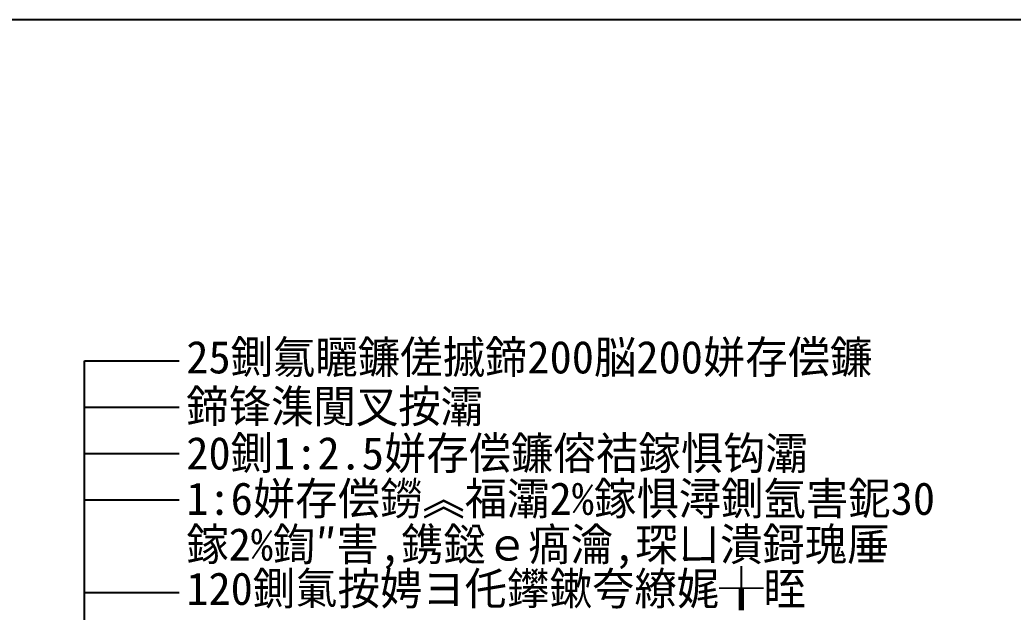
# Model space of a CAD drawing. Header units: metres. Extents: x 0 to 277, y 0 to 184.
# Drawn here: x 57.2 to 149.8, y 128.5 to 183.7 of the extents above; entities that cross this region are included whole.
import ezdxf

# ---------------------------------------------------------------- set-up
doc = ezdxf.new("R2010")
doc.units = ezdxf.units.M
doc.layers.add(' ', color=7, linetype='Continuous')

msp = doc.modelspace()

# ---------------------------------------------------------------- linework, layer by layer
for p, q in [((259.82, 183.71), (0, 183.71)), ((63.22, 85.02), (63.22, 151.9)), ((63.22, 151.9), (72.04, 151.9)), ((63.22, 147.58), (72.04, 147.58)), ((63.22, 143.26), (72.04, 143.26)), ((63.22, 138.94), (72.04, 138.94)), ((63.22, 130.3), (72.04, 130.3))]:
    msp.add_line(p, q)

# ---------------------------------------------------------------- texts
at = {"layer": ' '}
for s, p in [('25鍘氱矖鐮傞摵鍗200脳200姘存偿鐮', (72.7, 150.73)), ('鍗锋潗闃叉按灞', (72.7, 146.14)), ('20鍘1:2.5姘存偿鐮傛祮鎵惧钩灞', (72.7, 141.77)), ('1:6姘存偿鐒︽福灞2%鎵惧潯鍘氬害鈮30', (72.7, 137.54)), ('120鍘氭按娉ヨ仛鑻鏉夸繚娓╁眰', (72.7, 129.14))]:
    msp.add_text(s, height=3.04, dxfattribs=at).set_placement(p)
msp.add_text('鎵2%鍧″害,鎸鎹ｅ瘑瀹,琛ㄩ潰鎶瑰厜', height=3.04).set_placement((72.7, 133.27))

doc.saveas('drawing.dxf')
